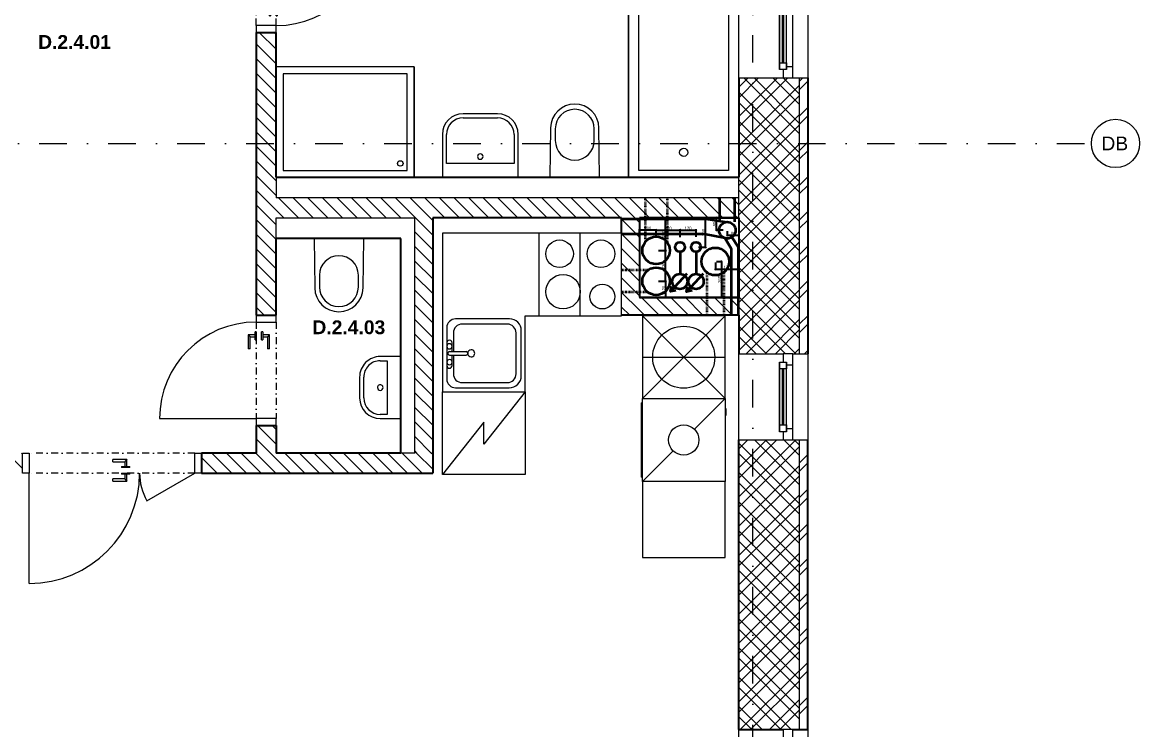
# Model space of a CAD drawing. Header units: millimetres. Extents: x -8379 to 45022, y 54514 to 72403.
# Drawn here: x 16603 to 24704, y 59780 to 64908 of the extents above; entities that cross this region are included whole.
import ezdxf

# ---------------------------------------------------------------- set-up
doc = ezdxf.new("R2010")
doc.units = ezdxf.units.MM
for name, pattern in [('HA_DashDot_10mm-S3mm', [500, 200, -150, 0, -150]), ('UDL_2NP_D$0$HA_DashDot_10mm-S3mm', [500, 200, -150, 0, -150]), ('UDL_2NP_D$0$HA_DashDot_2_2mm-S0_6mm', [110, 50, -30, 0, -30])]:
    doc.linetypes.add(name, pattern=pattern)
for name, color, linetype, lineweight in [('_kanalizace', 34, 'Continuous', 35), ('_vodovod', 5, 'Continuous', 35), ('_VZT', 3, 'Continuous', 35), ('ABMV_det-koty 10', 140, 'Continuous', 5), ('UDL_2NP_D$0$A-AREA-____-IDEN', 252, 'Continuous', 9), ('UDL_2NP_D$0$A-DOOR-____-MCUT', 252, 'UDL_2NP_D$0$HA_DashDot_2_2mm-S0_6mm', 9), ('UDL_2NP_D$0$A-DOOR-____-OTLN', 252, 'Continuous', 9), ('UDL_2NP_D$0$A-DOOR-FRAM-MCUT', 252, 'Continuous', 9), ('UDL_2NP_D$0$A-GENM-____-OTLN', 252, 'Continuous', 9), ('UDL_2NP_D$0$A-GLAZ-____-MCUT', 252, 'Continuous', 5), ('UDL_2NP_D$0$A-GLAZ-____-OTLN', 252, 'Continuous', 5), ('UDL_2NP_D$0$A-WALL-____-MCUT', 252, 'Continuous', 9), ('UDL_2NP_D$0$A-WALL-____-OTLN', 252, 'Continuous', 9), ('UDL_2NP_D$0$A-WALL-____-PATT', 252, 'Continuous', 25), ('UDL_2NP_D$0$E-ELEC-FIXT-OTLN', 252, 'Continuous', 9), ('UDL_2NP_D$0$I-WALL-____-MCUT', 252, 'Continuous', 25), ('UDL_2NP_D$0$I-WALL-____-OTLN', 252, 'Continuous', 9), ('UDL_2NP_D$0$P-SANR-FIXT-OTLN', 252, 'Continuous', 9), ('UDL_2NP_D$0$Q-CASE-____-OTLN', 252, 'Continuous', 9), ('UDL_2NP_D$0$Q-SPCQ-____-OTLN', 252, 'Continuous', 9), ('UDL_2NP_D$0$S-GRID-____-IDEN', 252, 'Continuous', 9), ('UDL_2NP_D$0$S-GRID-____-OTLN', 252, 'Continuous', 5)]:
    doc.layers.add(name, color=color, linetype=linetype, lineweight=lineweight)
doc.styles.add('ar-na-light10', font='ARIALN.TTF', dxfattribs={"height": 22})
doc.styles.add('UDL_2NP_D$0$Arial_1', font='arial.ttf', dxfattribs={"height": 100})
doc.styles.add('UDL_2NP_D$0$Arial_B', font='arialbd.ttf', dxfattribs={"height": 100})
doc.dimstyles.new('Copy of _MP_10', dxfattribs={"dimscale": 50, "dimtxt": 22, "dimasz": 0.2, "dimexe": 0.12, "dimexo": 0.15, "dimgap": 0.04165, "dimtad": 1, "dimdec": 0, "dimrnd": 0.5, "dimzin": 3, "dimdsep": 46, "dimtxsty": 'ar-na-light10', "dimblk": 'OBLIQUE', "dimcen": 0.12, "dimadec": 0, "dimazin": 2, "dimtfac": 0.75, "dimtdec": 0, "dimtix": 1, "dimtmove": 2, "dimatfit": 2, "dimldrblk": 'OBLIQUE', "dimfxl": 1, "dimfxlon": 1, "dimtolj": 1, "dimtzin": 0, "dimarcsym": 0})
pattern_1 = [(135, (0, 0), (-53.03301, -53.03301), [])]

# ---------------------------------------------------------------- blocks, each defined once
blk = doc.blocks.new('UDL_2NP_D$0$HA_GM_Shaft_Rectangle - Default-1533186-UDL_2NP-D')
at = {"layer": 'UDL_2NP_D$0$A-GENM-____-OTLN'}
for p, q in [((0, 575), (0, 0)), ((720, 575), (0, 575)), ((720, 0), (720, 575)), ((0, 0), (720, 0))]:
    blk.add_line(p, q, dxfattribs=at)
blk = doc.blocks.new('UDL_2NP_D$0$HA_WD_SinglePanel - 625x1000-1388367-UDL_2NP-D')
at = {"layer": 'UDL_2NP_D$0$A-GLAZ-____-MCUT'}
for p, q in [((-312.5, 170), (-312.5, 100)), ((-232.5, 170), (-312.5, 170)), ((-232.5, 125), (-232.5, 170)), ((312.5, 170), (232.5, 170)), ((232.5, 170), (232.5, 125)), ((312.5, 100), (312.5, 170)), ((-312.5, 100), (-252.5, 100)), ((-252.5, 75), (-252.5, 125)), ((-252.5, 125), (-202.5, 125)), ((-202.5, 125), (-202.5, 75)), ((202.5, 105), (-202.5, 105)), ((202.5, 95), (-202.5, 95)), ((202.5, 75), (202.5, 125)), ((202.5, 125), (252.5, 125)), ((252.5, 125), (252.5, 75)), ((252.5, 100), (312.5, 100)), ((-202.5, 75), (-252.5, 75)), ((252.5, 75), (202.5, 75))]:
    blk.add_line(p, q, dxfattribs=at)
at = {"layer": 'UDL_2NP_D$0$A-GLAZ-____-OTLN'}
for p, q in [((232.5, 170), (-232.5, 170)), ((252.5, 125), (-252.5, 125)), ((-252.5, 75), (-252.5, 125)), ((202.5, 125), (-202.5, 125)), ((252.5, 125), (252.5, 75)), ((-252.5, 75), (252.5, 75)), ((202.5, 75), (-202.5, 75))]:
    blk.add_line(p, q, dxfattribs=at)
blk = doc.blocks.new('UDL_2NP_D$0$HA_WD_SinglePanel - 1000x1500-1388170-UDL_2NP-D')
at = {"layer": 'UDL_2NP_D$0$A-GLAZ-____-MCUT'}
for p, q in [((-500, 170), (-500, 100)), ((-420, 170), (-500, 170)), ((-420, 125), (-420, 170)), ((500, 170), (420, 170)), ((420, 170), (420, 125)), ((500, 100), (500, 170)), ((-500, 100), (-440, 100)), ((-440, 75), (-440, 125)), ((-440, 125), (-390, 125)), ((-390, 125), (-390, 75)), ((390, 105), (-390, 105)), ((390, 95), (-390, 95)), ((390, 75), (390, 125)), ((390, 125), (440, 125)), ((440, 125), (440, 75)), ((440, 100), (500, 100)), ((-390, 75), (-440, 75)), ((440, 75), (390, 75))]:
    blk.add_line(p, q, dxfattribs=at)
at = {"layer": 'UDL_2NP_D$0$A-GLAZ-____-OTLN'}
for p, q in [((420, 170), (-420, 170)), ((440, 125), (-440, 125)), ((-440, 75), (-440, 125)), ((390, 125), (-390, 125)), ((440, 125), (440, 75)), ((-440, 75), (440, 75)), ((390, 75), (-390, 75))]:
    blk.add_line(p, q, dxfattribs=at)
blk = doc.blocks.new('UDL_2NP_D$0$HA_DR_Single_Swing_Solid - In_700x2100-1516377-UDL_2NP-D')
at = {"layer": 'UDL_2NP_D$0$A-DOOR-____-MCUT'}
for p, q in [((-350, 72.5), (350, 72.5)), ((-350, -72.5), (350, -72.5))]:
    blk.add_line(p, q, dxfattribs=at)
at = {"layer": 'UDL_2NP_D$0$A-DOOR-____-OTLN'}
for p, q in [((-257.5, 25), (-257.5, -24.5)), ((-155, 25), (-257.5, 25)), ((-242.5, -24.5), (-242.5, 10)), ((-242.5, 10), (-155, 10)), ((-155, 25), (-155, 10)), ((-280, -24.5), (-220, -24.5)), ((-280, -24.5), (-280, -32.5)), ((-220, -32.5), (-280, -32.5)), ((-280, -72.5), (-220, -72.5)), ((-280, -72.5), (-280, -80.5)), ((-220, -80.5), (-280, -80.5)), ((-257.5, -80.5), (-257.5, -130)), ((-242.5, -115), (-242.5, -80.5)), ((-220, -32.5), (-220, -24.5)), ((-220, -80.5), (-220, -72.5)), ((-257.5, -130), (-155, -130)), ((-155, -115), (-242.5, -115)), ((-155, -115), (-155, -130))]:
    blk.add_line(p, q, dxfattribs=at)
at = {"layer": 'UDL_2NP_D$0$A-DOOR-____-OTLN', "lineweight": 5}
blk.add_line((350, -772.5), (350, -72.5), dxfattribs=at)
blk.add_arc((350, -72.5), 700, 180, 270, dxfattribs=at)
at = {"layer": 'UDL_2NP_D$0$A-DOOR-____-OTLN'}
for points in [[(-242.5, 10), (-242.5, 10), (-242.6, 10.1), (-243.1, 10.6), (-243.5, 11), (-243.9, 11.4), (-244.4, 11.9), (-244.8, 12.3), (-245.4, 12.9), (-246.1, 13.6), (-246.7, 14.2), (-247.1, 14.6), (-247.6, 15.1), (-248.1, 15.6), (-248.5, 16), (-249, 16.5), (-249.5, 17), (-250, 17.5), (-250.5, 18), (-251, 18.5), (-251.5, 19), (-251.9, 19.4), (-252.4, 19.9), (-252.9, 20.4), (-253.3, 20.8), (-253.8, 21.3), (-254.2, 21.7), (-254.7, 22.2), (-255.2, 22.7), (-255.6, 23.1), (-256.1, 23.6), (-256.5, 24), (-256.9, 24.4), (-257.4, 24.9), (-257.5, 25), (-257.5, 25)], [(-257.5, -130), (-257.5, -130), (-257.4, -129.9), (-256.9, -129.4), (-256.5, -129), (-256.1, -128.6), (-255.6, -128.1), (-255.2, -127.7), (-254.6, -127.1), (-253.9, -126.4), (-253.3, -125.8), (-252.9, -125.4), (-252.4, -124.9), (-251.9, -124.4), (-251.5, -124), (-251, -123.5), (-250.5, -123), (-250, -122.5), (-249.5, -122), (-249, -121.5), (-248.5, -121), (-248.1, -120.6), (-247.6, -120.1), (-247.1, -119.6), (-246.7, -119.2), (-246.2, -118.7), (-245.8, -118.3), (-245.3, -117.8), (-244.8, -117.3), (-244.4, -116.9), (-243.9, -116.4), (-243.5, -116), (-243.1, -115.6), (-242.6, -115.1), (-242.5, -115), (-242.5, -115)]]:
    blk.add_open_spline(points, degree=3, knots=[0, 0, 0, 0, 0.083333, 0.125, 0.166667, 0.208333, 0.229167, 0.25, 0.291667, 0.333333, 0.354167, 0.375, 0.395833, 0.416667, 0.4375, 0.458333, 0.479167, 0.5, 0.520833, 0.541667, 0.5625, 0.583333, 0.604167, 0.625, 0.645833, 0.666667, 0.6875, 0.708333, 0.75, 0.770833, 0.791667, 0.833333, 0.875, 0.916667, 1, 1, 1, 1], dxfattribs=at)
at = {"layer": 'UDL_2NP_D$0$A-DOOR-FRAM-MCUT'}
for p, q in [((-350, 72.5), (-400, 72.5)), ((-400, 72.5), (-400, -72.5)), ((-350, -72.5), (-350, 72.5)), ((400, 72.5), (350, 72.5)), ((350, 72.5), (350, -72.5)), ((400, -72.5), (400, 72.5)), ((-400, -72.5), (-350, -72.5)), ((350, -72.5), (400, -72.5))]:
    blk.add_line(p, q, dxfattribs=at)
blk = doc.blocks.new('UDL_2NP_D$0$HA_DR_Double_Swing_Solid - In_1200x2100_800-1517788-UDL_2NP-D')
at = {"layer": 'UDL_2NP_D$0$A-DOOR-____-MCUT'}
for p, q in [((-600, 72.5), (600, 72.5)), ((-600, -72.5), (600, -72.5))]:
    blk.add_line(p, q, dxfattribs=at)
at = {"layer": 'UDL_2NP_D$0$A-DOOR-____-OTLN', "lineweight": 5}
for p, q in [((600, 872.5), (600, 72.5)), ((-253.6, 272.5), (-600, 72.5))]:
    blk.add_line(p, q, dxfattribs=at)
at = {"layer": 'UDL_2NP_D$0$A-DOOR-____-OTLN'}
for p, q in [((-107.5, 130), (-107.5, 80.5)), ((-5, 130), (-107.5, 130)), ((-92.5, 80.5), (-92.5, 115)), ((-92.5, 115), (-5, 115)), ((-5, 130), (-5, 115)), ((-130, 80.5), (-70, 80.5)), ((-130, 80.5), (-130, 72.5)), ((-70, 72.5), (-130, 72.5)), ((-130, 32.5), (-70, 32.5)), ((-130, 32.5), (-130, 24.5)), ((-70, 24.5), (-130, 24.5)), ((-107.5, 24.5), (-107.5, -25)), ((-92.5, -10), (-92.5, 24.5)), ((-70, 72.5), (-70, 80.5)), ((-70, 24.5), (-70, 32.5)), ((-107.5, -25), (-5, -25)), ((-5, -10), (-92.5, -10)), ((-5, -10), (-5, -25))]:
    blk.add_line(p, q, dxfattribs=at)
at = {"layer": 'UDL_2NP_D$0$A-DOOR-____-OTLN', "lineweight": 5}
for centre, radius, start, end in [((600, 72.5), 800, 90, 180), ((-600, 72.5), 400, 360, 30)]:
    blk.add_arc(centre, radius, start, end, dxfattribs=at)
at = {"layer": 'UDL_2NP_D$0$A-DOOR-____-OTLN'}
for points in [[(-92.5, 115), (-92.5, 115), (-92.6, 115.1), (-93.1, 115.6), (-93.5, 116), (-93.9, 116.4), (-94.4, 116.9), (-94.8, 117.3), (-95.4, 117.9), (-96.1, 118.6), (-96.7, 119.2), (-97.1, 119.6), (-97.6, 120.1), (-98.1, 120.6), (-98.5, 121), (-99, 121.5), (-99.5, 122), (-100, 122.5), (-100.5, 123), (-101, 123.5), (-101.5, 124), (-101.9, 124.4), (-102.4, 124.9), (-102.9, 125.4), (-103.3, 125.8), (-103.8, 126.3), (-104.2, 126.7), (-104.7, 127.2), (-105.2, 127.7), (-105.6, 128.1), (-106.1, 128.6), (-106.5, 129), (-106.9, 129.4), (-107.4, 129.9), (-107.5, 130), (-107.5, 130)], [(-107.5, -25), (-107.5, -25), (-107.4, -24.9), (-106.9, -24.4), (-106.5, -24), (-106.1, -23.6), (-105.6, -23.1), (-105.2, -22.7), (-104.6, -22.1), (-103.9, -21.4), (-103.3, -20.8), (-102.9, -20.4), (-102.4, -19.9), (-101.9, -19.4), (-101.5, -19), (-101, -18.5), (-100.5, -18), (-100, -17.5), (-99.5, -17), (-99, -16.5), (-98.5, -16), (-98.1, -15.6), (-97.6, -15.1), (-97.1, -14.6), (-96.7, -14.2), (-96.2, -13.7), (-95.8, -13.3), (-95.3, -12.8), (-94.8, -12.3), (-94.4, -11.9), (-93.9, -11.4), (-93.5, -11), (-93.1, -10.6), (-92.6, -10.1), (-92.5, -10), (-92.5, -10)]]:
    blk.add_open_spline(points, degree=3, knots=[0, 0, 0, 0, 0.083333, 0.125, 0.166667, 0.208333, 0.229167, 0.25, 0.291667, 0.333333, 0.354167, 0.375, 0.395833, 0.416667, 0.4375, 0.458333, 0.479167, 0.5, 0.520833, 0.541667, 0.5625, 0.583333, 0.604167, 0.625, 0.645833, 0.666667, 0.6875, 0.708333, 0.75, 0.770833, 0.791667, 0.833333, 0.875, 0.916667, 1, 1, 1, 1], dxfattribs=at)
at = {"layer": 'UDL_2NP_D$0$A-DOOR-FRAM-MCUT'}
for p, q in [((-650, -72.5), (-650, 72.5)), ((-650, 72.5), (-600, 72.5)), ((-600, 72.5), (-600, -72.5)), ((600, 72.5), (650, 72.5)), ((600, -72.5), (600, 72.5)), ((650, 72.5), (650, -72.5)), ((-600, -72.5), (-650, -72.5)), ((650, -72.5), (600, -72.5))]:
    blk.add_line(p, q, dxfattribs=at)
blk = doc.blocks.new('UDL_2NP_D$0$ABMV_Toilet_WallHung - Default-1458606-UDL_2NP-D')
at = {"layer": 'UDL_2NP_D$0$A-GENM-____-OTLN'}
for p, q in [((-50, 432.3), (-54.6, 75)), ((-16.3, 426.2), (-16.3, 340.3)), ((266.3, 340.3), (266.3, 426.2)), ((304.6, 75), (300, 432.3))]:
    blk.add_line(p, q, dxfattribs=at)
for centre, radius, start, end in [((125, 430.1), 175, 0.73231, 179.26769), ((125, 426.2), 141.3, 0, 180), ((125, 340.3), 141.3, 180, 360)]:
    blk.add_arc(centre, radius, start, end, dxfattribs=at)
blk = doc.blocks.new('UDL_2NP_D$0$ABMV_WashBasin_Generic - 550x460-1458630-UDL_2NP-D')
at = {"layer": 'UDL_2NP_D$0$P-SANR-FIXT-OTLN'}
for p, q in [((250, 535), (0, 535)), ((0, 505), (250, 505)), ((-150, 385), (-150, 75)), ((-120, 175), (-120, 385)), ((370, 385), (370, 175)), ((400, 75), (400, 385)), ((370, 175), (-120, 175))]:
    blk.add_line(p, q, dxfattribs=at)
for centre, radius, start, end in [((0, 385), 150, 90, 180), ((0, 385), 120, 90, 180), ((250, 385), 150, 360, 90), ((250, 385), 120, 360, 90), ((125, 225), 20, 90, 270), ((125, 225), 20, 270, 90)]:
    blk.add_arc(centre, radius, start, end, dxfattribs=at)
blk = doc.blocks.new('UDL_2NP_D$0$ABMV_ShowerBasin_Generic - 800x1000-1410695-UDL_2NP-D')
at = {"layer": 'UDL_2NP_D$0$P-SANR-FIXT-OTLN'}
for p, q in [((0, 0), (0, -800)), ((0, -800), (0, 0)), ((950, -50), (50, -50)), ((50, -50), (50, -750)), ((50, -50), (50, -750)), ((950, -50), (50, -50)), ((950, -750), (950, -50)), ((950, -750), (950, -50)), ((0, -800), (1000, -800)), ((0, -800), (1000, -800)), ((50, -750), (950, -750)), ((50, -750), (950, -750))]:
    blk.add_line(p, q, dxfattribs=at)
blk.add_circle((100, -100), 20, dxfattribs=at)
blk = doc.blocks.new('UDL_2NP_D$0$ABMV_Bathtub_Generic - 800x1700-V10-UDL_2NP-D')
at = {"layer": 'UDL_2NP_D$0$P-SANR-FIXT-OTLN'}
for p, q in [((0, 0), (0, 1700)), ((0, 1700), (800, 1700)), ((0, 1700), (800, 1700)), ((0, 1700), (0, 0)), ((75, 50), (75, 1625)), ((75, 1625), (725, 1625)), ((75, 1625), (725, 1625)), ((75, 50), (75, 1625)), ((725, 1625), (725, 50)), ((725, 1625), (725, 50)), ((725, 50), (75, 50)), ((725, 50), (75, 50))]:
    blk.add_line(p, q, dxfattribs=at)
blk.add_circle((400, 180), 30, dxfattribs=at)
blk = doc.blocks.new('UDL_2NP_D$0$R_bathroom_washing_machine - 600x600x900-V11-UDL_2NP-D')
at = {"layer": 'UDL_2NP_D$0$E-ELEC-FIXT-OTLN'}
for p, q in [((77.5, 3.4), (677.5, 3.4)), ((77.5, -596.6), (77.5, 3.4)), ((77.5, 3.4), (299.7, -218.9)), ((107.5, 8.4), (647.5, 8.4)), ((107.5, 8.4), (107.5, 3.4)), ((647.5, 3.4), (647.5, 8.4)), ((455.3, -374.4), (677.5, -596.6)), ((677.5, -596.6), (77.5, -596.6)), ((554.7, -596.6), (554.7, -601.6)), ((572.4, -601.6), (554.7, -601.6)), ((572.2, -596.6), (572.2, -601.6)), ((579.7, -601.6), (572.4, -601.6)), ((586.9, -601.6), (579.7, -601.6)), ((604.7, -601.6), (586.9, -601.6)), ((587.2, -601.6), (587.2, -596.6)), ((604.7, -601.6), (604.7, -596.6))]:
    blk.add_line(p, q, dxfattribs=at)
blk.add_circle((377.5, -296.6), 110, dxfattribs=at)
blk = doc.blocks.new('UDL_2NP_D$0$Lednice_Mraznička_ADNS - Lednice 600x600x1800-1420546-UDL_2NP-D')
at = {"layer": 'UDL_2NP_D$0$Q-SPCQ-____-OTLN'}
for p, q in [((-300, 300), (300, 300)), ((-300, -300), (-300, 300)), ((80, 0), (-300, 300)), ((300, 300), (300, -300)), ((-80, 0), (80, 0)), ((300, -300), (-80, 0)), ((300, -300), (-300, -300))]:
    blk.add_line(p, q, dxfattribs=at)
blk = doc.blocks.new('UDL_2NP_D$0$Kuchyňská_linka_myčka_ADNS - Myčka-1417145-UDL_2NP-D')
at = {"layer": 'UDL_2NP_D$0$Q-SPCQ-____-OTLN'}
for p, q in [((300, 300), (-300, 300)), ((-300, 300), (-300, -300)), ((300, 300), (-300, -300)), ((-300, 300), (300, -300)), ((300, 300), (-300, 300)), ((-300, 300), (-300, 0)), ((300, -300), (300, 300)), ((300, 0), (300, 300)), ((-300, 0), (300, 0)), ((-300, -300), (300, -300))]:
    blk.add_line(p, q, dxfattribs=at)
blk.add_circle((0, 0), 225, dxfattribs=at)
blk = doc.blocks.new('UDL_2NP_D$0$Skříňka se dřezem_ pravoúhlá - 500 x 440mm-1420560-UDL_2NP-D')
at = {"layer": 'UDL_2NP_D$0$P-SANR-FIXT-OTLN'}
for p, q in [((202.2, 180.1), (-170.8, 180.1)), ((202.2, 180.1), (-170.8, 180.1)), ((91.9, 180.1), (-73.2, 180.1)), ((-234.3, 116.6), (-234.3, -271)), ((-234.3, 116.6), (-234.3, -271)), ((3, 132.5), (-132.7, 132.5)), ((-73.2, 142), (3, 142)), ((3, 160.7), (3, 40.4)), ((28.4, 160.7), (28.4, 40.4)), ((28.4, 142), (91.9, 142)), ((164.1, 132.5), (28.4, 132.5)), ((265.7, -275.5), (265.7, 116.6)), ((265.7, -275.5), (265.7, 116.6)), ((-196.2, 69), (-196.2, -258.3)), ((227.6, -258.3), (227.6, 69)), ((-132.7, -321.8), (164.1, -321.8)), ((-145.4, -359.9), (181.3, -359.9)), ((-145.4, -359.9), (181.3, -359.9))]:
    blk.add_line(p, q, dxfattribs=at)
for centre, radius, start, end in [((-170.8, 116.6), 63.5, 90, 180), ((-170.8, 116.6), 63.5, 90, 180), ((-73.2, 161.1), 19, 90, 270), ((-47.8, 161.1), 19, 360, 180), ((15.7, 160.7), 12.7, 360, 180), ((66.5, 161.1), 19, 360, 180), ((91.9, 161.1), 19, 270, 90), ((202.2, 116.6), 63.5, 0, 90), ((202.2, 116.6), 63.5, 360, 90), ((-132.7, 69), 63.5, 90, 180), ((-47.8, 161.1), 19, 180, 0), ((66.5, 161.1), 19, 180, 360), ((164.1, 69), 63.5, 0, 90), ((15.7, 3.2), 25.4, 360, 180), ((15.7, 3.2), 25.4, 180, 0), ((15.7, 40.4), 12.7, 180, 0), ((-145.4, -271), 88.9, 180, 270), ((-145.4, -271), 88.9, 180, 270), ((-132.7, -258.3), 63.5, 180, 270), ((164.1, -258.3), 63.5, 270, 0), ((181.3, -275.5), 84.4, 270, 0), ((181.3, -275.5), 84.4, 270, 0)]:
    blk.add_arc(centre, radius, start, end, dxfattribs=at)
blk = doc.blocks.new('UDL_2NP_D$0$Kuchyňská_linka_sporák_ADNS - 600x600x800-1417149-UDL_2NP-D')
at = {"layer": 'UDL_2NP_D$0$Q-SPCQ-____-OTLN'}
for p, q in [((600, 600), (0, 600)), ((0, 600), (0, 0)), ((600, 600), (0, 600)), ((0, 600), (0, 300)), ((600, 0), (600, 600)), ((600, 300), (600, 600)), ((0, 300), (600, 300)), ((0, 0), (600, 0))]:
    blk.add_line(p, q, dxfattribs=at)
for centre, radius in [((175, 425), 125), ((450, 450), 100), ((450, 150), 100), ((140, 140), 90)]:
    blk.add_circle(centre, radius, dxfattribs=at)
blk = doc.blocks.new('UDL_2NP_D$0$Casework 2 - Casework 6-1466266-UDL_2NP-D')
at = {"layer": 'UDL_2NP_D$0$Q-CASE-____-OTLN'}
for p, q in [((20348.2, 63379.9), (19648.2, 63379.9)), ((19648.2, 63379.9), (19648.2, 62229.9)), ((20248.2, 62229.9), (20248.2, 62779.9)), ((20248.2, 62779.9), (20348.2, 62779.9)), ((21098.2, 61579.9), (21098.2, 61028.6)), ((21698.2, 61028.6), (21698.2, 61579.9)), ((21098.2, 61028.6), (21698.2, 61028.6))]:
    blk.add_line(p, q, dxfattribs=at)
blk = doc.blocks.new('UDL_2NP_D$0$ABMV_WashBasin_Generic - 450x300-1459805-UDL_2NP-D')
at = {"layer": 'UDL_2NP_D$0$P-SANR-FIXT-OTLN'}
for p, q in [((200, 350), (50, 350)), ((50, 320), (200, 320)), ((-100, 200), (-100, 50)), ((-70, 150), (-70, 200)), ((320, 200), (320, 150)), ((350, 50), (350, 200)), ((320, 150), (-70, 150))]:
    blk.add_line(p, q, dxfattribs=at)
for centre, radius, start, end in [((50, 200), 150, 90, 180), ((200, 200), 150, 360, 90), ((50, 200), 120, 90, 180), ((200, 200), 120, 360, 90), ((125, 200), 20, 90, 270), ((125, 200), 20, 270, 90)]:
    blk.add_arc(centre, radius, start, end, dxfattribs=at)
blk = doc.blocks.new('UDL_2NP_D$0$Grid - Radius 3_5mm-353793-UDL_2NP-D')
at = {"layer": 'UDL_2NP_D$0$S-GRID-____-IDEN'}
blk.add_circle((0, 0), 3.5, dxfattribs=at)
blk = doc.blocks.new('UDL_2NP_D')
at = {"layer": 'UDL_2NP_D$0$A-WALL-____-PATT', "lineweight": 5}
h = blk.add_hatch(dxfattribs=at)
h.set_pattern_fill('FP_4', color=256, style=0, pattern_type=2)
h.set_pattern_definition([(45, (0, 0), (-125.7236, 125.7236), []), (45, (0, 190.5), (-125.7236, 125.7236), [])])
h.paths.add_polyline_path([(22238.2, 56779.9), (22298.2, 56779.9), (22298.2, 58779.9), (22238.2, 58779.9), (22238.2, 57243.1), (22297.3, 57243.1), (22297.3, 57004.5), (22238.2, 57004.5), (22238.2, 56787.5)])
h.paths.add_polyline_path([(22298.2, 59779.9), (22298.2, 61879.9), (22238.2, 61879.9), (22238.2, 59779.9)])
h.paths.add_polyline_path([(22298.2, 62504.9), (22298.2, 64504.9), (22238.2, 64504.9), (22238.2, 62504.9)])
h.paths.add_polyline_path([(22298.2, 65129.9), (22298.2, 65879.9), (22238.2, 65879.9), (22238.2, 65129.9)])
h.paths.add_polyline_path([(22238.2, 66879.9), (22298.2, 66879.9), (22298.2, 69169.9), (22238.2, 69169.9), (22238.2, 67483.6)])
h = blk.add_hatch(dxfattribs=at)
h.set_pattern_fill('FP_2', color=256, style=0, pattern_type=2)
h.set_pattern_definition([(45, (0, 0), (-106.06602, 106.06602), []), (45, (75, 0), (-106.06602, 106.06602), []), (315, (0, 0), (106.06602, 106.06602), []), (315, (75, 0), (106.06602, 106.06602), [])])
h.paths.add_polyline_path([(21809.6, 57286.9), (22238.2, 57286.9), (22238.2, 58779.9), (21798.2, 58779.9), (21798.2, 57286.9)])
h.paths.add_polyline_path([(22143.2, 59779.9), (22238.2, 59779.9), (22238.2, 61879.9), (21798.2, 61879.9), (21798.2, 59779.9), (22118.2, 59779.9)])
h.paths.add_polyline_path([(21798.2, 62504.9), (22238.2, 62504.9), (22238.2, 64504.9), (21798.2, 64504.9), (21798.2, 62784.9)])
h.paths.add_polyline_path([(21798.2, 65129.9), (22238.2, 65129.9), (22238.2, 65879.9), (21798.2, 65879.9), (21798.2, 65734.9)])
h.paths.add_polyline_path([(21798.2, 66879.9), (22238.2, 66879.9), (22238.2, 68729.9), (21798.2, 68729.9), (21798.2, 67483.6)])
h = blk.add_hatch(dxfattribs=at)
h.set_pattern_fill('FP_3', color=256, style=0, pattern_type=2)
h.set_pattern_definition(pattern_1)
h.paths.add_polyline_path([(18298.2, 61784.9), (18443.2, 61784.9), (18443.2, 61984.9), (18298.2, 61984.9)])
h.paths.add_polyline_path([(18397.8, 62784.9), (18443.2, 62784.9), (18443.2, 64834.9), (18298.2, 64834.9), (18298.2, 62784.9)])
h.paths.add_polyline_path([(18443.2, 65634.9), (18443.2, 65734.9), (18298.2, 65734.9), (18298.2, 65634.9)])
h = blk.add_hatch(dxfattribs=at)
h.set_pattern_fill('FP_3', color=256, style=0, pattern_type=2)
h.set_pattern_definition(pattern_1)
h.paths.add_polyline_path([(21798.2, 63489.9), (21798.2, 63634.9), (18443.2, 63634.9), (18443.2, 63489.9), (21078.2, 63489.9)])
h = blk.add_hatch(dxfattribs=at)
h.set_pattern_fill('FP_3', color=256, style=0, pattern_type=2)
h.set_pattern_definition(pattern_1)
h.paths.add_polyline_path([(19578.2, 61784.9), (19578.2, 63489.9), (19448.2, 63489.9), (19448.2, 61784.9)])
h = blk.add_hatch(dxfattribs=at)
h.set_pattern_fill('FP_3', color=256, style=0, pattern_type=2)
h.set_pattern_definition(pattern_1)
h.paths.add_polyline_path([(20948.2, 62784.9), (21078.2, 62784.9), (21078.2, 63489.9), (20948.2, 63489.9), (20948.2, 63379.9)])
h = blk.add_hatch(dxfattribs=at)
h.set_pattern_fill('FP_3', color=256, style=0, pattern_type=2)
h.set_pattern_definition(pattern_1)
h.paths.add_polyline_path([(21798.2, 62784.9), (21798.2, 62914.9), (21078.2, 62914.9), (21078.2, 62784.9)])
h = blk.add_hatch(dxfattribs=at)
h.set_pattern_fill('FP_3', color=256, style=0, pattern_type=2)
h.set_pattern_definition(pattern_1)
h.paths.add_polyline_path([(18087.7, 61639.9), (19578.2, 61639.9), (19578.2, 61784.9), (17903.2, 61784.9), (17903.2, 61639.9)])
h.paths.add_polyline_path([(16503.2, 61639.9), (16603.2, 61639.9), (16603.2, 61784.9), (16503.2, 61784.9)])
at = {"layer": 'UDL_2NP_D$0$A-WALL-____-MCUT', "lineweight": 25}
for p, q in [((21798.2, 64504.9), (21798.2, 63784.9)), ((21798.2, 63489.9), (21798.2, 62914.9)), ((21798.2, 62784.9), (21798.2, 62504.9)), ((21798.2, 59779.9), (21798.2, 61879.9)), ((21798.2, 59779.9), (22118.2, 59779.9)), ((22188.2, 59779.9), (22238.2, 59779.9))]:
    blk.add_line(p, q, dxfattribs=at)
at = {"layer": 'UDL_2NP_D$0$A-WALL-____-MCUT'}
for p, q in [((22238.2, 62504.9), (22238.2, 64504.9)), ((18443.2, 63784.9), (18443.2, 63634.9)), ((21798.2, 63489.9), (21798.2, 63784.9)), ((21798.2, 63634.9), (18443.2, 63634.9)), ((18443.2, 63489.9), (19448.2, 63489.9)), ((18443.2, 63339.9), (18443.2, 63489.9)), ((19448.2, 61784.9), (19448.2, 63489.9)), ((21798.2, 62784.9), (21798.2, 62914.9)), ((22238.2, 59779.9), (22238.2, 61879.9)), ((19448.2, 61784.9), (19348.2, 61784.9))]:
    blk.add_line(p, q, dxfattribs=at)
at = {"layer": 'UDL_2NP_D$0$A-WALL-____-OTLN'}
for p, q in [((21798.2, 64504.9), (21798.2, 65129.9)), ((21798.2, 64504.9), (22118.2, 64504.9)), ((22188.2, 64504.9), (22238.2, 64504.9)), ((21798.2, 61879.9), (21798.2, 62504.9)), ((21798.2, 62504.9), (22118.2, 62504.9)), ((22188.2, 62504.9), (22238.2, 62504.9)), ((21798.2, 61879.9), (22118.2, 61879.9)), ((22188.2, 61879.9), (22238.2, 61879.9)), ((21798.2, 58779.9), (21798.2, 59779.9))]:
    blk.add_line(p, q, dxfattribs=at)
at = {"layer": 'UDL_2NP_D$0$I-WALL-____-MCUT'}
for p, q in [((18298.2, 64834.9), (18298.2, 62784.9)), ((18298.2, 64834.9), (18443.2, 64834.9)), ((18443.2, 63784.9), (18443.2, 64834.9)), ((22298.2, 64504.9), (22298.2, 62504.9)), ((18443.2, 63784.9), (21798.2, 63784.9)), ((20948.2, 63489.9), (19578.2, 63489.9)), ((19578.2, 63489.9), (19578.2, 61639.9)), ((20948.2, 63379.9), (20948.2, 63489.9)), ((21798.2, 63489.9), (21078.2, 63489.9)), ((21078.2, 63489.9), (21078.2, 62914.9)), ((18443.2, 62784.9), (18443.2, 63339.9)), ((19348.2, 63339.9), (18443.2, 63339.9)), ((19348.2, 61784.9), (19348.2, 63339.9)), ((21078.2, 62914.9), (21798.2, 62914.9)), ((18298.2, 62784.9), (18443.2, 62784.9)), ((21798.2, 62784.9), (20948.2, 62784.9)), ((18298.2, 61984.9), (18298.2, 61784.9)), ((18298.2, 61984.9), (18443.2, 61984.9)), ((18443.2, 61984.9), (18443.2, 61784.9)), ((22298.2, 59779.9), (22298.2, 61879.9)), ((18298.2, 61784.9), (17903.2, 61784.9)), ((17903.2, 61784.9), (17903.2, 61639.9)), ((19348.2, 61784.9), (18443.2, 61784.9)), ((17903.2, 61639.9), (19578.2, 61639.9)), ((22238.2, 59779.9), (22298.2, 59779.9))]:
    blk.add_line(p, q, dxfattribs=at)
at = {"layer": 'UDL_2NP_D$0$I-WALL-____-OTLN'}
for p, q in [((22298.2, 65129.9), (22298.2, 64504.9)), ((22238.2, 64504.9), (22298.2, 64504.9)), ((22238.2, 62504.9), (22298.2, 62504.9)), ((22298.2, 62504.9), (22298.2, 61879.9)), ((22238.2, 61879.9), (22298.2, 61879.9)), ((22298.2, 59779.9), (22298.2, 58779.9))]:
    blk.add_line(p, q, dxfattribs=at)
at = {"layer": 'UDL_2NP_D$0$S-GRID-____-OTLN', "linetype": 'UDL_2NP_D$0$HA_DashDot_10mm-S3mm', "lineweight": 9}
for p, q in [((21898.2, 56114.1), (21898.2, 70803)), ((-6778.8, 64029.9), (23103.6, 64029.9)), ((23103.6, 64029.9), (24353.6, 64029.9))]:
    blk.add_line(p, q, dxfattribs=at)
at = {"layer": 'UDL_2NP_D$0$A-DOOR-____-OTLN'}
for name, p, rotation in [('UDL_2NP_D$0$HA_DR_Single_Swing_Solid - In_700x2100-1516377-UDL_2NP-D', (18370.7, 65234.9), 90.00000000000026), ('UDL_2NP_D$0$HA_DR_Single_Swing_Solid - In_700x2100-1516377-UDL_2NP-D', (18370.7, 62384.9), 270.0000000000002), ('UDL_2NP_D$0$HA_DR_Double_Swing_Solid - In_1200x2100_800-1517788-UDL_2NP-D', (17253.2, 61712.4), 180)]:
    blk.add_blockref(name, p, dxfattribs=dict(at, rotation=rotation))
at = {"layer": 'UDL_2NP_D$0$A-GENM-____-OTLN', "lineweight": 5, "rotation": 180}
blk.add_blockref('UDL_2NP_D$0$HA_GM_Shaft_Rectangle - Default-1533186-UDL_2NP-D', (21798.2, 63484.9), dxfattribs=at)
at = {"layer": 'UDL_2NP_D$0$A-GLAZ-____-OTLN', "rotation": 270}
for name, p in [('UDL_2NP_D$0$HA_WD_SinglePanel - 625x1000-1388367-UDL_2NP-D', (22018.2, 64817.4)), ('UDL_2NP_D$0$HA_WD_SinglePanel - 625x1000-1388367-UDL_2NP-D', (22018.2, 62192.4)), ('UDL_2NP_D$0$HA_WD_SinglePanel - 1000x1500-1388170-UDL_2NP-D', (22018.2, 59279.9))]:
    blk.add_blockref(name, p, dxfattribs=at)
at = {"layer": 'UDL_2NP_D$0$E-ELEC-FIXT-OTLN', "rotation": 90.0000000000002}
blk.add_blockref('UDL_2NP_D$0$R_bathroom_washing_machine - 600x600x900-V11-UDL_2NP-D', (21101.6, 61502.4), dxfattribs=at)
at = {"layer": 'UDL_2NP_D$0$P-SANR-FIXT-OTLN'}
for name, p in [('UDL_2NP_D$0$ABMV_Bathtub_Generic - 800x1700-V10-UDL_2NP-D', (20998.2, 63784.9)), ('UDL_2NP_D$0$ABMV_WashBasin_Generic - 550x460-1458630-UDL_2NP-D', (19798.2, 63709.9)), ('UDL_2NP_D$0$ABMV_Toilet_WallHung - Default-1458606-UDL_2NP-D', (20483.2, 63709.9))]:
    blk.add_blockref(name, p, dxfattribs=at)
for name, p, rotation in [('UDL_2NP_D$0$ABMV_ShowerBasin_Generic - 800x1000-1410695-UDL_2NP-D', (19443.2, 63784.9), 180), ('UDL_2NP_D$0$ABMV_Toilet_WallHung - Default-1458606-UDL_2NP-D', (19023.2, 63414.9), 180), ('UDL_2NP_D$0$Skříňka se dřezem_ pravoúhlá - 500 x 440mm-1420560-UDL_2NP-D', (19860.7, 62492.3), 89.99999999999997), ('UDL_2NP_D$0$ABMV_WashBasin_Generic - 450x300-1459805-UDL_2NP-D', (19398.2, 62134.9), 89.99999999999993)]:
    blk.add_blockref(name, p, dxfattribs=dict(at, rotation=rotation))
at = {"layer": 'UDL_2NP_D$0$Q-CASE-____-OTLN'}
blk.add_blockref('UDL_2NP_D$0$Casework 2 - Casework 6-1466266-UDL_2NP-D', (0, 0), dxfattribs=at)
at = {"layer": 'UDL_2NP_D$0$Q-SPCQ-____-OTLN'}
for name, p, rotation in [('UDL_2NP_D$0$Kuchyňská_linka_sporák_ADNS - 600x600x800-1417149-UDL_2NP-D', (20948.2, 62779.9), 89.9999999999999), ('UDL_2NP_D$0$Lednice_Mraznička_ADNS - Lednice 600x600x1800-1420546-UDL_2NP-D', (19948.2, 61929.9), 90.00000000000001)]:
    blk.add_blockref(name, p, dxfattribs=dict(at, rotation=rotation))
blk.add_blockref('UDL_2NP_D$0$Kuchyňská_linka_myčka_ADNS - Myčka-1417145-UDL_2NP-D', (21398.2, 62479.9), dxfattribs=at)
at = {"layer": 'UDL_2NP_D$0$S-GRID-____-IDEN', "xscale": 49.99999999999998, "yscale": 49.99999999999998, "zscale": 49.99999999999998, "rotation": 269.9999999999996}
blk.add_blockref('UDL_2NP_D$0$Grid - Radius 3_5mm-353793-UDL_2NP-D', (24528.6, 64029.9), dxfattribs=at)
at = {"layer": 'UDL_2NP_D$0$A-AREA-____-IDEN', "lineweight": 5, "char_height": 100, "width": 653.375, "attachment_point": 1, "style": 'UDL_2NP_D$0$Arial_B'}
for s, insert in [('D.2.4.01', (16717.6, 64815.6)), ('D.2.4.03', (18706.3, 62747))]:
    blk.add_mtext(s, dxfattribs=dict(at, insert=insert))
at = {"layer": 'UDL_2NP_D$0$S-GRID-____-IDEN', "lineweight": 5, "insert": (24426.4, 64080), "char_height": 100, "width": 240.506, "attachment_point": 1, "style": 'UDL_2NP_D$0$Arial_1'}
blk.add_mtext('DB', dxfattribs=at)
blk = doc.blocks.new('_Oblique')
at = {"color": 0, "linetype": 'ByBlock', "lineweight": -2}
blk.add_line((-0.5, -0.5), (0.5, 0.5), dxfattribs=at)
blk = doc.blocks.new('*D255')
at = {"layer": 'ABMV_det-koty 10', "color": 0, "lineweight": -2, "transparency": 16777216}
for p, q in [((21078.2, 63351.2), (21078.2, 63407.2)), ((21198.2, 63401.2), (21078.2, 63401.2)), ((21198.2, 63351.2), (21198.2, 63407.2))]:
    blk.add_line(p, q, dxfattribs=at)
at = {"layer": 'ABMV_det-koty 10', "color": 0, "lineweight": -2, "transparency": 16777216, "xscale": 10, "yscale": 10, "zscale": 10, "rotation": 180}
blk.add_blockref('_Oblique', (21078.2, 63401.2), dxfattribs=at)
at = {"layer": 'ABMV_det-koty 10', "color": 0, "lineweight": -2, "transparency": 16777216, "xscale": 10, "yscale": 10, "zscale": 10}
blk.add_blockref('_Oblique', (21198.2, 63401.2), dxfattribs=at)
at = {"layer": 'ABMV_det-koty 10', "color": 0, "transparency": 16777216, "insert": (21138.2, 63414.5), "char_height": 22, "attachment_point": 5, "style": 'ar-na-light10'}
blk.add_mtext('\\A1;120', dxfattribs=at)
blk = doc.blocks.new('*D256')
at = {"layer": 'ABMV_det-koty 10', "color": 0, "lineweight": -2, "transparency": 16777216}
for p, q in [((21198.2, 63351.4), (21198.2, 63407.4)), ((21198.2, 63401.4), (21371.2, 63401.4)), ((21371.2, 63351.4), (21371.2, 63407.4))]:
    blk.add_line(p, q, dxfattribs=at)
at = {"layer": 'ABMV_det-koty 10', "color": 0, "lineweight": -2, "transparency": 16777216, "xscale": 10, "yscale": 10, "zscale": 10, "rotation": 180}
blk.add_blockref('_Oblique', (21198.2, 63401.4), dxfattribs=at)
at = {"layer": 'ABMV_det-koty 10', "color": 0, "lineweight": -2, "transparency": 16777216, "xscale": 10, "yscale": 10, "zscale": 10}
blk.add_blockref('_Oblique', (21371.2, 63401.4), dxfattribs=at)
at = {"layer": 'ABMV_det-koty 10', "color": 0, "transparency": 16777216, "insert": (21284.7, 63414.7), "char_height": 22, "attachment_point": 5, "style": 'ar-na-light10'}
blk.add_mtext('\\A1;{\\fArial Narrow|b0|i0|c238|p34;170}', dxfattribs=at)
blk = doc.blocks.new('*D257')
at = {"layer": 'ABMV_det-koty 10', "color": 0, "lineweight": -2, "transparency": 16777216}
for p, q in [((21371.2, 63351.6), (21371.2, 63407.6)), ((21371.2, 63401.6), (21487.5, 63401.6)), ((21487.5, 63351.6), (21487.5, 63407.6))]:
    blk.add_line(p, q, dxfattribs=at)
at = {"layer": 'ABMV_det-koty 10', "color": 0, "lineweight": -2, "transparency": 16777216, "xscale": 10, "yscale": 10, "zscale": 10, "rotation": 180}
blk.add_blockref('_Oblique', (21371.2, 63401.6), dxfattribs=at)
at = {"layer": 'ABMV_det-koty 10', "color": 0, "lineweight": -2, "transparency": 16777216, "xscale": 10, "yscale": 10, "zscale": 10}
blk.add_blockref('_Oblique', (21487.5, 63401.6), dxfattribs=at)
at = {"layer": 'ABMV_det-koty 10', "color": 0, "transparency": 16777216, "insert": (21429.3, 63414.9), "char_height": 22, "attachment_point": 5, "style": 'ar-na-light10'}
blk.add_mtext('\\A1;{\\fArial Narrow|b0|i0|c238|p34;120}', dxfattribs=at)
blk = doc.blocks.new('*D258')
at = {"layer": 'ABMV_det-koty 10', "color": 0, "lineweight": -2, "transparency": 16777216}
for p, q in [((21714.2, 63393), (21714.2, 63358.4)), ((21714.2, 63364.4), (21798.2, 63364.4)), ((21798.2, 63393), (21798.2, 63358.4))]:
    blk.add_line(p, q, dxfattribs=at)
at = {"layer": 'ABMV_det-koty 10', "color": 0, "lineweight": -2, "transparency": 16777216, "xscale": 10, "yscale": 10, "zscale": 10, "rotation": 180}
blk.add_blockref('_Oblique', (21714.2, 63364.4), dxfattribs=at)
at = {"layer": 'ABMV_det-koty 10', "color": 0, "lineweight": -2, "transparency": 16777216, "xscale": 10, "yscale": 10, "zscale": 10}
blk.add_blockref('_Oblique', (21798.2, 63364.4), dxfattribs=at)
at = {"layer": 'ABMV_det-koty 10', "color": 0, "transparency": 16777216, "insert": (21756.2, 63377.8), "char_height": 22, "attachment_point": 5, "style": 'ar-na-light10'}
blk.add_mtext('\\A1;{\\fArial Narrow|b0|i0|c238|p34;80}', dxfattribs=at)
blk = doc.blocks.new('*D259')
at = {"layer": 'ABMV_det-koty 10', "color": 0, "lineweight": -2, "transparency": 16777216}
for p, q in [((21684.9, 63489.9), (21628.9, 63489.9)), ((21634.9, 63400.5), (21634.9, 63489.9)), ((21684.9, 63400.5), (21628.9, 63400.5))]:
    blk.add_line(p, q, dxfattribs=at)
at = {"layer": 'ABMV_det-koty 10', "color": 0, "lineweight": -2, "transparency": 16777216, "xscale": 10, "yscale": 10, "zscale": 10}
for p, rotation in [((21634.9, 63489.9), 90), ((21634.9, 63400.5), 270)]:
    blk.add_blockref('_Oblique', p, dxfattribs=dict(at, rotation=rotation))
at = {"layer": 'ABMV_det-koty 10', "color": 0, "transparency": 16777216, "insert": (21621.6, 63445.2), "char_height": 22, "attachment_point": 5, "rotation": 90, "style": 'ar-na-light10'}
blk.add_mtext('\\A1;{\\fArial Narrow|b0|i0|c238|p34;80}', dxfattribs=at)
blk = doc.blocks.new('*D260')
at = {"layer": 'ABMV_det-koty 10', "color": 0, "lineweight": -2, "transparency": 16777216}
for p, q in [((21627.5, 63166.5), (21627.5, 63112.6)), ((21627.5, 63118.6), (21798.2, 63118.6)), ((21798.2, 63166.5), (21798.2, 63112.6))]:
    blk.add_line(p, q, dxfattribs=at)
at = {"layer": 'ABMV_det-koty 10', "color": 0, "lineweight": -2, "transparency": 16777216, "xscale": 10, "yscale": 10, "zscale": 10, "rotation": 180}
blk.add_blockref('_Oblique', (21627.5, 63118.6), dxfattribs=at)
at = {"layer": 'ABMV_det-koty 10', "color": 0, "lineweight": -2, "transparency": 16777216, "xscale": 10, "yscale": 10, "zscale": 10}
blk.add_blockref('_Oblique', (21798.2, 63118.6), dxfattribs=at)
at = {"layer": 'ABMV_det-koty 10', "color": 0, "transparency": 16777216, "insert": (21712.9, 63132), "char_height": 22, "attachment_point": 5, "style": 'ar-na-light10'}
blk.add_mtext('\\A1;{\\fArial Narrow|b0|i0|c238|p34;170}', dxfattribs=at)
blk = doc.blocks.new('*D261')
at = {"layer": 'ABMV_det-koty 10', "color": 0, "lineweight": -2, "transparency": 16777216}
for p, q in [((21635, 63174), (21677.6, 63174)), ((21671.6, 63174), (21671.6, 62914.9)), ((21635, 62914.9), (21677.6, 62914.9))]:
    blk.add_line(p, q, dxfattribs=at)
at = {"layer": 'ABMV_det-koty 10', "color": 0, "lineweight": -2, "transparency": 16777216, "xscale": 10, "yscale": 10, "zscale": 10}
for p, rotation in [((21671.6, 63174), 90), ((21671.6, 62914.9), 270)]:
    blk.add_blockref('_Oblique', p, dxfattribs=dict(at, rotation=rotation))
at = {"layer": 'ABMV_det-koty 10', "color": 0, "transparency": 16777216, "insert": (21658.3, 63044.4), "char_height": 22, "attachment_point": 5, "rotation": 90, "style": 'ar-na-light10'}
blk.add_mtext('\\A1;{\\fArial Narrow|b0|i0|c238|p34;260}', dxfattribs=at)
blk = doc.blocks.new('*D262')
at = {"layer": 'ABMV_det-koty 10', "color": 0, "lineweight": -2, "transparency": 16777216}
for p, q in [((21266.4, 63030.7), (21272.4, 63030.7)), ((21266.4, 63030.7), (21266.4, 62914.9)), ((21216.4, 62914.9), (21272.4, 62914.9))]:
    blk.add_line(p, q, dxfattribs=at)
at = {"layer": 'ABMV_det-koty 10', "color": 0, "lineweight": -2, "transparency": 16777216, "xscale": 10, "yscale": 10, "zscale": 10}
for p, rotation in [((21266.4, 63030.7), 90), ((21266.4, 62914.9), 270)]:
    blk.add_blockref('_Oblique', p, dxfattribs=dict(at, rotation=rotation))
at = {"layer": 'ABMV_det-koty 10', "color": 0, "transparency": 16777216, "insert": (21253.1, 62972.8), "char_height": 22, "attachment_point": 5, "rotation": 90, "style": 'ar-na-light10'}
blk.add_mtext('\\A1;{\\fArial Narrow|b0|i0|c238|p34;120}', dxfattribs=at)
blk = doc.blocks.new('*D263')
at = {"layer": 'ABMV_det-koty 10', "color": 0, "lineweight": -2, "transparency": 16777216}
for p, q in [((21216.4, 63254.4), (21272.4, 63254.4)), ((21266.4, 63030.7), (21266.4, 63254.4)), ((21216.4, 63030.7), (21272.4, 63030.7))]:
    blk.add_line(p, q, dxfattribs=at)
at = {"layer": 'ABMV_det-koty 10', "color": 0, "lineweight": -2, "transparency": 16777216, "xscale": 10, "yscale": 10, "zscale": 10}
for p, rotation in [((21266.4, 63254.4), 90), ((21266.4, 63030.7), 270)]:
    blk.add_blockref('_Oblique', p, dxfattribs=dict(at, rotation=rotation))
at = {"layer": 'ABMV_det-koty 10', "color": 0, "transparency": 16777216, "insert": (21253.1, 63142.6), "char_height": 22, "attachment_point": 5, "rotation": 90, "style": 'ar-na-light10'}
blk.add_mtext('\\A1;{\\fArial Narrow|b0|i0|c238|p34;220}', dxfattribs=at)
blk = doc.blocks.new('*D264')
at = {"layer": 'ABMV_det-koty 10', "color": 0, "lineweight": -2, "transparency": 16777216}
for p, q in [((21506, 63489.9), (21562, 63489.9)), ((21556, 63278.8), (21556, 63489.9)), ((21506, 63278.8), (21562, 63278.8))]:
    blk.add_line(p, q, dxfattribs=at)
at = {"layer": 'ABMV_det-koty 10', "color": 0, "lineweight": -2, "transparency": 16777216, "xscale": 10, "yscale": 10, "zscale": 10}
for p, rotation in [((21556, 63489.9), 90), ((21556, 63278.8), 270)]:
    blk.add_blockref('_Oblique', p, dxfattribs=dict(at, rotation=rotation))
at = {"layer": 'ABMV_det-koty 10', "color": 0, "transparency": 16777216, "insert": (21542.7, 63384.3), "char_height": 22, "attachment_point": 5, "rotation": 90, "style": 'ar-na-light10'}
blk.add_mtext('\\A1;{\\fArial Narrow|b0|i0|c238|p34;200}', dxfattribs=at)
blk = doc.blocks.new('*D265')
at = {"layer": 'ABMV_det-koty 10', "color": 0, "lineweight": -2, "transparency": 16777216}
for p, q in [((21216.4, 63489.9), (21272.4, 63489.9)), ((21266.4, 63254.4), (21266.4, 63489.9)), ((21216.4, 63254.4), (21272.4, 63254.4))]:
    blk.add_line(p, q, dxfattribs=at)
at = {"layer": 'ABMV_det-koty 10', "color": 0, "lineweight": -2, "transparency": 16777216, "xscale": 10, "yscale": 10, "zscale": 10}
for p, rotation in [((21266.4, 63489.9), 90), ((21266.4, 63254.4), 270)]:
    blk.add_blockref('_Oblique', p, dxfattribs=dict(at, rotation=rotation))
at = {"layer": 'ABMV_det-koty 10', "color": 0, "transparency": 16777216, "insert": (21253.1, 63372.1), "char_height": 22, "attachment_point": 5, "rotation": 90, "style": 'ar-na-light10'}
blk.add_mtext('\\A1;{\\fArial Narrow|b0|i0|c238|p34;240}', dxfattribs=at)

msp = doc.modelspace()

# ---------------------------------------------------------------- block references
msp.add_blockref('UDL_2NP_D', (0, 0))

# ---------------------------------------------------------------- next in the draw order: linework, layer by layer
at = {"layer": '_kanalizace'}
for points in [[(21659.2, 63460.5), (21659.2, 63634.9)], [(21769.2, 63460.5), (21769.2, 63634.9)], [(21698.8, 63458.5), (21560, 63481.3), (20948.2, 63481.3)], [(21698.8, 63342.5), (21549.1, 63371.3), (20948.2, 63371.3)], [(21747.1, 63350.3), (21792.4, 63280.5), (21792.4, 62784.9)], [(21698.8, 63340.5), (21742.4, 63269.2), (21742.4, 62784.9)]]:
    msp.add_lwpolyline(points, dxfattribs=at)
msp.add_circle((21714.2, 63400.5), 60, dxfattribs=at)
at = {"layer": '_vodovod'}
for points in [[(21371.2, 63243.8), (21371.2, 63243.8), (21371.2, 63084.3)], [(21487.5, 63243.8), (21487.5, 63243.8), (21487.5, 63083.7)], [(21421.3, 63084), (21301.2, 62955.6)], [(21538.7, 63083.5), (21418.6, 62955.1)], [(21341.7, 62964.4), (21301.2, 62955.6), (21308.9, 62994)], [(21459.2, 62963.8), (21418.6, 62955.1), (21426.3, 62993.4)]]:
    msp.add_lwpolyline(points, dxfattribs=at)
for centre, radius in [((21371.2, 63278.8), 35), ((21487.5, 63278.8), 35), ((21370.1, 63029.3), 55), ((21487.5, 63028.7), 55)]:
    msp.add_circle(centre, radius, dxfattribs=at)
at = {"layer": '_VZT', "linetype": 'HA_DashDot_10mm-S3mm', "ltscale": 0.02}
for points in [[(21118.2, 63634.9), (21118.2, 63314.4)], [(21278.2, 63634.9), (21278.2, 63314.4)], [(21138.2, 63110.7), (20948.2, 63110.7)], [(21565, 63095.9), (21565, 62779.9)], [(21690, 63095.9), (21690, 62784.9)], [(21138.2, 62950.7), (20948.2, 62950.7)]]:
    msp.add_lwpolyline(points, dxfattribs=at)
at = {"layer": '_VZT'}
for centre in [(21198.2, 63254.4), (21627.5, 63174), (21198.2, 63030.7)]:
    msp.add_circle(centre, 100, dxfattribs=at)

# ---------------------------------------------------------------- next in the draw order: dimensions: what is measured, and where the dimension line sits
at = {"layer": 'ABMV_det-koty 10'}
dim = msp.add_linear_dim(base=(21078.2, 63401.2), p1=(21198.2, 63170.7), p2=(21078.2, 63170.7), dimstyle='Copy of _MP_10', dxfattribs=at)
dim.commit()
dim.dimension.update_dxf_attribs({"geometry": '*D255', "text_midpoint": (21138.2, 63414.5)})
for base, p1, p2, text, picture, middle in [((21371.2, 63401.4), (21198.2, 63170.7), (21371.2, 63195.1), '{\\fArial Narrow|b0|i0|c238|p34;170}', '*D256', (21284.7, 63414.7)), ((21487.5, 63401.6), (21371.2, 63195.1), (21487.5, 63195.1), '{\\fArial Narrow|b0|i0|c238|p34;120}', '*D257', (21429.3, 63414.9)), ((21798.2, 63364.4), (21714.2, 63400.5), (21798.2, 63400.5), '{\\fArial Narrow|b0|i0|c238|p34;80}', '*D258', (21756.2, 63377.8)), ((21798.2, 63118.6), (21627.5, 63174), (21798.2, 63174), '{\\fArial Narrow|b0|i0|c238|p34;170}', '*D260', (21712.9, 63132))]:
    dim = msp.add_linear_dim(base=base, p1=p1, p2=p2, text=text, dimstyle='Copy of _MP_10', dxfattribs=at)
    dim.commit()
    dim.dimension.update_dxf_attribs({"geometry": picture, "text_midpoint": middle})
for base, p1, p2, text, picture, middle in [((21266.4, 63489.9), (21198.2, 63254.4), (21198.2, 63489.9), '{\\fArial Narrow|b0|i0|c238|p34;240}', '*D265', (21253.1, 63372.1)), ((21556, 63489.9), (21487.5, 63278.8), (21487.5, 63489.9), '{\\fArial Narrow|b0|i0|c238|p34;200}', '*D264', (21542.7, 63384.3)), ((21634.9, 63489.9), (21714.2, 63400.5), (21714.2, 63489.9), '{\\fArial Narrow|b0|i0|c238|p34;80}', '*D259', (21621.6, 63445.2)), ((21266.4, 63254.4), (21198.2, 63030.7), (21198.2, 63254.4), '{\\fArial Narrow|b0|i0|c238|p34;220}', '*D263', (21253.1, 63142.6)), ((21671.6, 62914.9), (21627.5, 63174), (21627.5, 62914.9), '{\\fArial Narrow|b0|i0|c238|p34;260}', '*D261', (21658.3, 63044.4)), ((21266.4, 62914.9), (21266.4, 63030.7), (21198.2, 62914.9), '{\\fArial Narrow|b0|i0|c238|p34;120}', '*D262', (21253.1, 62972.8))]:
    dim = msp.add_linear_dim(base=base, p1=p1, p2=p2, angle=90, text=text, dimstyle='Copy of _MP_10', dxfattribs=at)
    dim.commit()
    dim.dimension.update_dxf_attribs({"geometry": picture, "text_midpoint": middle})

doc.saveas('drawing.dxf')
